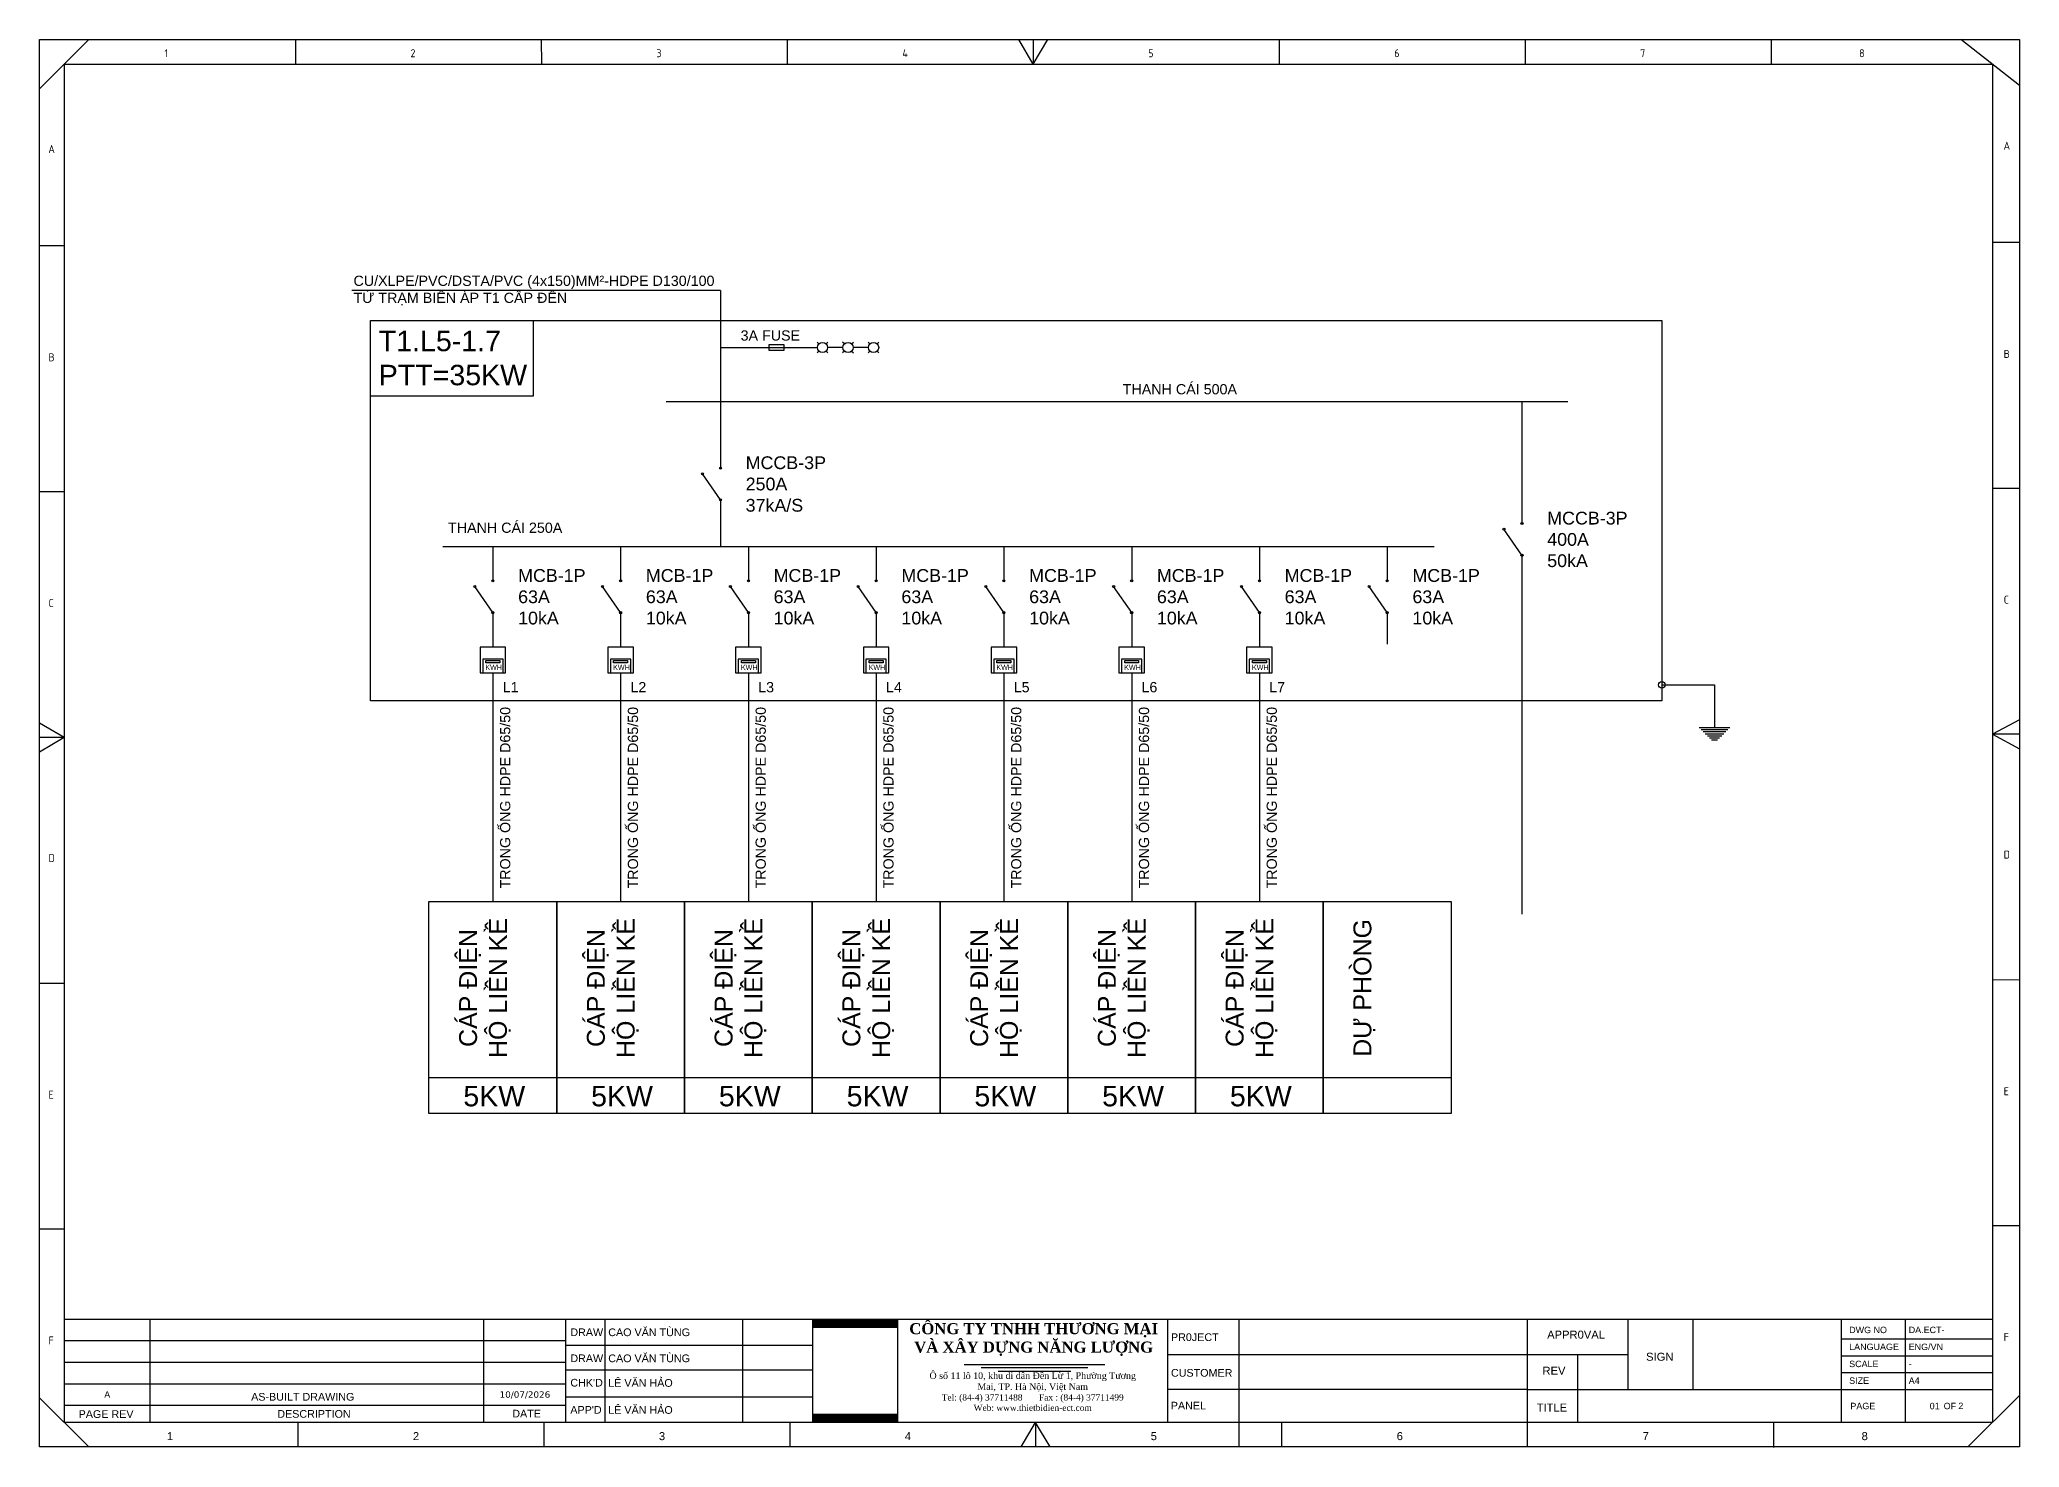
# Model space of a CAD drawing. Header units: millimetres. Extents: x -33730 to 17150, y -76829 to -27437.
# Drawn here: x -27321 to -21394, y -76636 to -72418 of the extents above; entities that cross this region are included whole.
import ezdxf
from ezdxf.enums import TextEntityAlignment as Align

# ---------------------------------------------------------------- set-up
doc = ezdxf.new("R2010")
doc.units = ezdxf.units.MM
doc.header["$LTSCALE"] = 3
doc.layers.add('0 @ 1', color=7, linetype='Continuous')
doc.layers.add('@.VISIBLE', color=7, linetype='Continuous')
doc.styles.add('Annotative', font='arial.ttf')
doc.styles.add('CET-H', font='verdana.ttf', dxfattribs={"height": 4})
doc.styles.add('ROMANS', font='isocp.shx', dxfattribs={"height": 2})
doc.styles.get("Standard").update_dxf_attribs({"font": 'arial.ttf'})

# ---------------------------------------------------------------- blocks, each defined once
blk = doc.blocks.new('DEN BAO PHA_KY HIEU')
for p, q in [((51.78, 11.48), (51.43, 11.83)), ((53.2, 11.48), (53.55, 11.83)), ((56.78, 11.48), (56.43, 11.83)), ((58.2, 11.48), (58.55, 11.83)), ((61.78, 11.48), (61.43, 11.83)), ((63.2, 11.48), (63.55, 11.83)), ((51.78, 10.06), (51.43, 9.71)), ((53.2, 10.06), (53.55, 9.71)), ((56.49, 10.77), (53.49, 10.77)), ((56.78, 10.06), (56.43, 9.71)), ((58.2, 10.06), (58.55, 9.71)), ((61.49, 10.77), (58.49, 10.77)), ((61.78, 10.06), (61.43, 9.71)), ((63.2, 10.06), (63.55, 9.71))]:
    blk.add_line(p, q)
for centre in [(52.49, 10.77), (57.49, 10.77), (62.49, 10.77)]:
    blk.add_circle(centre, 1)
blk = doc.blocks.new('KHUNG TEN CHUAN CET')
at = {"color": 134, "lineweight": 25}
for p, q in [((0, 219.81), (309.02, 219.81)), ((0, 0), (0, 219.81)), ((7.68, 219.81), (0, 212.13)), ((39.92, 219.81), (39.93, 215.97)), ((78.31, 219.81), (78.32, 215.97)), ((116.7, 219.81), (116.7, 215.97)), ((155.09, 215.97), (152.83, 219.81)), ((155.09, 219.81), (155.09, 215.97)), ((155.09, 215.97), (157.36, 219.81)), ((193.47, 219.81), (193.48, 215.97)), ((231.86, 219.81), (231.87, 215.97)), ((270.25, 219.81), (270.26, 215.97)), ((309.02, 212.63), (299.87, 219.81)), ((309.02, 219.81), (309.02, 0)), ((3.85, 215.97), (304.81, 215.97)), ((3.85, 215.97), (3.85, 3.83)), ((304.81, 215.97), (304.81, 3.83)), ((3.85, 187.57), (0, 187.57)), ((309.02, 188.1), (304.81, 188.09)), ((3.85, 149.18), (0, 149.18)), ((309.02, 149.71), (304.81, 149.71)), ((3.85, 110.79), (0, 113.06)), ((309.02, 113.59), (304.81, 111.32)), ((309.02, 111.32), (304.81, 111.32)), ((304.81, 111.32), (309.02, 109.06)), ((3.85, 110.79), (0, 110.79)), ((3.85, 110.79), (0, 108.53)), ((3.85, 72.4), (0, 72.4)), ((309.02, 72.94), (304.81, 72.93)), ((3.85, 34.02), (0, 34.01)), ((308.96, 34.55), (304.81, 34.54)), ((3.85, 19.95), (304.81, 19.95)), ((17.27, 3.85), (17.27, 19.95)), ((88.26, 3.83), (88.26, 19.95)), ((109.76, 3.83), (109.76, 19.95)), ((187.25, 0), (187.25, 19.95)), ((232.25, 0), (232.25, 19.95)), ((247.9, 19.95), (247.9, 8.98)), ((258.12, 8.98), (258.12, 19.95)), ((281.24, 8.98), (281.24, 19.95)), ((291.24, 8.98), (291.24, 19.95)), ((3.85, 16.64), (82.14, 16.64)), ((281.24, 16.9), (304.81, 16.9)), ((3.85, 13.25), (82.14, 13.25)), ((176.12, 14.45), (247.9, 14.45)), ((232.25, 14.45), (247.9, 14.45)), ((240.08, 3.83), (240.08, 14.45)), ((281.24, 14.26), (304.81, 14.26)), ((3.85, 9.87), (82.14, 9.87)), ((281.24, 11.62), (304.81, 11.62)), ((7.68, 0), (0, 7.68)), ((3.85, 6.51), (82.14, 6.51)), ((232.25, 8.98), (176.12, 8.98)), ((232.25, 8.98), (304.81, 8.98)), ((281.24, 3.83), (281.24, 8.98)), ((291.24, 3.83), (291.24, 8.98)), ((309.02, 8.05), (300.98, 0)), ((304.81, 3.83), (3.85, 3.83)), ((40.3, 3.83), (40.31, 0)), ((153.2, 0), (155.47, 3.83)), ((155.46, 3.83), (155.47, 0)), ((157.73, 0), (155.47, 3.83)), ((270.63, 3.83), (270.63, -0.07)), ((309.02, 0), (0, 0))]:
    blk.add_line(p, q, dxfattribs=at)
at = {"color": 134, "lineweight": 25, "ltscale": 50}
for p, q in [((69.36, 3.83), (69.36, 19.95)), ((82.14, 3.83), (82.14, 19.95)), ((120.7, 3.83), (120.7, 19.95)), ((133.95, 3.83), (133.95, 19.95)), ((176.12, 3.83), (176.12, 19.95)), ((82.14, 15.88), (120.7, 15.88)), ((82.14, 12.04), (120.7, 12.04)), ((82.14, 7.82), (120.7, 7.82)), ((78.69, 3.83), (78.69, 0)), ((117.08, 3.83), (117.08, 0)), ((193.85, 3.83), (193.86, 0))]:
    blk.add_line(p, q, dxfattribs=at)
at = {"color": 6}
for p, q in [((144.33, 12.9), (166.25, 12.9)), ((146.99, 12.4), (163.59, 12.4)), ((149.64, 11.85), (160.94, 11.85))]:
    blk.add_line(p, q, dxfattribs=at)
at = {"color": 7, "true_color": 0xffffff, "const_width": 1.35}
for points in [[(120.75, 19.26), (133.91, 19.26)], [(120.75, 4.52), (133.91, 4.52)]]:
    blk.add_lwpolyline(points, dxfattribs=at)
at = {"color": 134, "lineweight": 25, "style": 'ROMANS'}
for s, p in [('1', (19.5, 217.05)), ('2', (57.89, 217.05)), ('3', (96.28, 217.05)), ('4', (134.67, 217.05)), ('5', (173.05, 217.05)), ('6', (211.45, 217.05)), ('7', (249.83, 217.05)), ('8', (284.01, 217.05)), ('A', (1.37, 202.08)), ('A', (306.55, 202.61)), ('B', (1.4, 169.56)), ('B', (306.57, 170.09)), ('C', (306.57, 131.71)), ('C', (1.4, 131.18)), ('D', (306.57, 91.9)), ('D', (1.4, 91.37)), ('E', (1.4, 54.4)), ('E', (306.57, 54.93)), ('F', (1.4, 16.01)), ('F', (306.57, 16.54))]:
    blk.add_text(s, height=1.25, dxfattribs=at).set_placement(p)
at = {"color": 1, "insert": (155.16, 19.34), "char_height": 1.7247, "width": 46.2113, "attachment_point": 2}
blk.add_mtext('{\\fTimes New Roman|b1|i0|c0|p18;CÔNG TY TNHH THƯƠNG MẠI \\PVÀ XÂY DỰNG NĂNG LƯỢNG}', dxfattribs=at)
at = {"color": 3, "insert": (155.01, 11.66), "char_height": 0.99989, "width": 34.762, "attachment_point": 2}
blk.add_mtext('{\\fTimes New Roman|b0|i0|c163|p18;\\H1.029x;Ô số 11 lô 10, khu di dân Đền Lừ 1, Phường \\fTimes New Roman|b0|i0|c0|p18;Tương\\fTimes New Roman|b0|i0|c163|p18; Mai,\\fTimes New Roman|b0|i0|c0|p18; TP. Hà Nội, Việt Nam\\H0.9429x;\\P\\fTimes New Roman|b0|i0|c238|p18;Tel: (84-4) 37711488       Fax : (84-4) 37711499     \\PWeb: www.thietbidien-ect.com\\P\\fTimes New Roman|b0|i0|c0|p18;\\H1.03x;     }', dxfattribs=at)
at = {"style": 'Annotative'}
for tag, p in [('DRAWING_NO', (291.74, 17.78)), ('SCALE', (291.74, 12.47)), ('SIZE', (291.74, 9.86)), ('TOTAL_PAGE', (299.49, 5.93))]:
    blk.add_attdef(tag, p, '', height=1, dxfattribs=at)
for tag, p in [('DRAW_1', (88.76, 17.91)), ('DRAW_2', (88.76, 13.85)), ('CHECKED', (88.76, 10.01)), ('APPROVED', (88.76, 5.79))]:
    blk.add_attdef(tag, text='', height=1.2, dxfattribs=at).set_placement(p, align=Align.MIDDLE_LEFT)
for tag, height, style, p in [('PR0JECT', 1.2, 'Annotative', (209.75, 17.19)), ('CUSTOMER', 1.2, 'Annotative', (209.75, 11.6)), ('REV', 1, 'Annotative', (10.56, 8.19)), ('DATE', 1, 'CET-H', (75.75, 8.19)), ('PR0JECT_N0.', 1.2, 'Annotative', (209.75, 6.47)), ('TEN_BAN_VE', 1.2, 'Annotative', (260.66, 6.41))]:
    blk.add_attdef(tag, text='', height=height, dxfattribs=dict(style=style)).set_placement(p, align=Align.MIDDLE_CENTER)
blk.add_attdef('PAGE', text='', height=1, dxfattribs=at).set_placement((296.57, 5.9), align=Align.RIGHT)
at = {"layer": '0 @ 1', "color": 134, "lineweight": 25, "style": 'Annotative'}
for s, height, p in [('DWG NO', 1, (282.45, 17.78)), ('PR0JECT', 1.2, (176.59, 16.55)), ('APPR0VAL', 1.249, (235.31, 16.92)), ('LANGUAGE ', 1, (282.45, 15.14)), ('ENG/VN', 1, (291.74, 15.14)), ('REV', 1.249, (234.58, 11.29)), ('SIGN', 1.249, (250.75, 13.47)), ('SCALE ', 1, (282.45, 12.47)), ('CUSTOMER', 1.2, (176.59, 10.98)), ('SIZE ', 1, (282.45, 9.86)), ('AS-BUILT DRAWING', 1.2, (33.02, 7.24)), ('PANEL', 1.2, (176.56, 5.86)), ('TITLE ', 1.249, (233.67, 5.53)), ('PAGE ', 1, (282.64, 5.9)), ('OF', 1, (297.2, 5.9)), ('PAGE REV', 1.2, (6.09, 4.54)), ('DESCRIPTION', 1.2, (37.1, 4.57)), ('DATE', 1.2, (73.78, 4.61)), ('1', 1.25, (19.88, 1.07)), ('2', 1.25, (58.27, 1.07)), ('3', 1.25, (96.66, 1.07)), ('4', 1.25, (135.05, 1.07)), ('5', 1.25, (173.43, 1.07)), ('6', 1.25, (211.83, 1.07)), ('7', 1.25, (250.21, 1.07)), ('8', 1.25, (284.39, 1.07))]:
    blk.add_text(s, height=height, dxfattribs=at).set_placement(p)
for s, p in [('DRAW', (82.84, 17.92)), ('DRAW', (82.84, 13.85)), ("CHK'D", (82.84, 10.04)), ("APP'D", (82.84, 5.8))]:
    blk.add_text(s, height=1.2, dxfattribs=at).set_placement(p, align=Align.MIDDLE_LEFT)
blk = doc.blocks.new('*U2428')
ref = blk.add_blockref('KHUNG TEN CHUAN CET', (-27320.9, -76634.4), dxfattribs=dict(xscale=19.18109915809952, yscale=19.18109915809952, zscale=19.18109915809952))
ref.add_attrib('DATE', '10/07/2026', dxfattribs={"layer": '0 @ 1', "height": 19.18, "style": 'CET-H'}).set_placement((-25867.9, -76477.3), align=Align.MIDDLE_CENTER)
ref.add_attrib('APPROVED', 'LÊ VĂN HẢO', dxfattribs={"layer": '0 @ 1', "height": 23.02, "style": 'Annotative'}).set_placement((-25618.4, -76523.5), align=Align.MIDDLE_LEFT)
ref.add_attrib('CHECKED', 'LÊ VĂN HẢO', dxfattribs={"layer": '0 @ 1', "height": 23.02, "style": 'Annotative'}).set_placement((-25618.4, -76442.5), align=Align.MIDDLE_LEFT)
ref.add_attrib('DRAW_2', 'CAO VĂN TÙNG', dxfattribs={"layer": '0 @ 1', "height": 23.017, "style": 'Annotative'}).set_placement((-25618.4, -76368.8), align=Align.MIDDLE_LEFT)
ref.add_attrib('DRAW_1', 'CAO VĂN TÙNG', dxfattribs={"layer": '0 @ 1', "height": 23.017, "style": 'Annotative'}).set_placement((-25618.4, -76290.8), align=Align.MIDDLE_LEFT)
ref.add_attrib('TOTAL_PAGE', '2', (-21576.3, -76520.8), dxfattribs={"layer": '0 @ 1', "height": 19.2, "style": 'Annotative'})
ref.add_attrib('PAGE', '01', dxfattribs={"layer": '0 @ 1', "height": 19.18, "style": 'Annotative'}).set_placement((-21632.4, -76521.3), align=Align.RIGHT)
ref.add_attrib('DRAWING_NO', 'DA.ECT-', (-21725, -76293.3), dxfattribs={"layer": '0 @ 1', "height": 19.18, "style": 'Annotative'})
ref.add_attrib('SIZE', 'A4', (-21725, -76445.3), dxfattribs={"layer": '0 @ 1', "height": 19.18, "style": 'Annotative'})
ref.add_attrib('SCALE', '-', (-21725, -76395.2), dxfattribs={"layer": '0 @ 1', "height": 19.2, "style": 'Annotative'})
ref.add_attrib('REV', 'A', dxfattribs={"layer": '0 @ 1', "height": 19.2, "style": 'Annotative'}).set_placement((-27118.4, -76477.3), align=Align.MIDDLE_CENTER)

msp = doc.modelspace()

# ---------------------------------------------------------------- linework, layer by layer
for p, q in [((-25282.59, -73170.34), (-26385.83, -73170.34)), ((-25282.59, -73170.34), (-25282.59, -73639.1)), ((-25282.59, -73340.7), (-25137.85, -73340.7)), ((-25137.85, -73340.7), (-25091.95, -73340.7)), ((-25091.95, -73340.7), (-24992.31, -73340.7)), ((-25445.39, -73502.06), (-22745.82, -73502.06)), ((-22882.78, -73502.06), (-22882.78, -73765.14)), ((-25282.59, -73639.1), (-25282.59, -73702.18)), ((-25282.59, -73797.25), (-25336.56, -73718.98)), ((-22882.78, -73765.14), (-22882.78, -73868.15)), ((-25282.59, -73797.25), (-25282.59, -73891.6)), ((-25282.59, -73891.6), (-25282.59, -73936.96)), ((-22882.78, -73963.22), (-22936.75, -73884.95)), ((-26113.89, -73936.96), (-23145.9, -73936.96)), ((-25963.84, -73936.96), (-25963.84, -74039.97)), ((-25581.34, -73936.96), (-25581.34, -74039.97)), ((-25198.84, -73936.96), (-25198.84, -74039.97)), ((-24816.34, -73936.96), (-24816.34, -74039.97)), ((-24433.84, -73936.96), (-24433.84, -74039.97)), ((-24051.34, -73936.96), (-24051.34, -74039.97)), ((-23668.84, -73936.96), (-23668.84, -74039.97)), ((-23286.34, -73936.96), (-23286.34, -74039.97)), ((-22882.78, -73963.22), (-22882.78, -74057.57)), ((-25963.84, -74135.05), (-26017.81, -74056.78)), ((-25581.34, -74135.05), (-25635.31, -74056.78)), ((-25198.84, -74135.05), (-25252.81, -74056.78)), ((-24816.34, -74135.05), (-24870.31, -74056.78)), ((-24433.84, -74135.05), (-24487.81, -74056.78)), ((-24051.34, -74135.05), (-24105.31, -74056.78)), ((-23668.84, -74135.05), (-23722.81, -74056.78)), ((-23286.34, -74135.05), (-23340.31, -74056.78)), ((-22882.78, -74057.57), (-22882.78, -75037.82)), ((-25963.84, -74135.05), (-25963.84, -74229.4)), ((-25581.34, -74135.05), (-25581.34, -74229.4)), ((-25198.84, -74135.05), (-25198.84, -74229.4)), ((-24816.34, -74135.05), (-24816.34, -74229.4)), ((-24433.84, -74135.05), (-24433.84, -74229.4)), ((-24051.34, -74135.05), (-24051.34, -74229.4)), ((-23668.84, -74135.05), (-23668.84, -74229.4)), ((-23286.34, -74135.05), (-23286.34, -74229.4)), ((-25963.84, -74229.4), (-25963.84, -74238.57)), ((-25581.34, -74229.4), (-25581.34, -74238.57)), ((-25198.84, -74229.4), (-25198.84, -74238.57)), ((-24816.34, -74229.4), (-24816.34, -74238.57)), ((-24433.84, -74229.4), (-24433.84, -74238.57)), ((-24051.34, -74229.4), (-24051.34, -74238.57)), ((-23668.84, -74229.4), (-23668.84, -74238.57)), ((-25963.84, -74315.07), (-25963.84, -75000.56)), ((-25581.34, -74315.07), (-25581.34, -75000.56)), ((-25198.84, -74315.07), (-25198.84, -75000.56)), ((-24816.34, -74315.07), (-24816.34, -75000.56)), ((-24433.84, -74315.07), (-24433.84, -75000.56)), ((-24051.34, -74315.07), (-24051.34, -75000.56)), ((-23668.84, -74315.07), (-23668.84, -75000.56)), ((-22464.22, -74350.97), (-22306.35, -74350.97)), ((-22306.35, -74350.97), (-22306.35, -74479.27)), ((-22352.25, -74479.27), (-22260.45, -74479.27)), ((-22346.13, -74485.39), (-22266.57, -74485.39)), ((-22340.01, -74491.51), (-22272.69, -74491.51)), ((-22333.89, -74497.63), (-22278.81, -74497.63)), ((-22327.77, -74503.75), (-22284.93, -74503.75)), ((-22321.65, -74509.87), (-22291.05, -74509.87)), ((-22315.53, -74515.99), (-22297.17, -74515.99)), ((-26155.09, -75527.46), (-25772.59, -75527.46)), ((-25772.59, -75527.46), (-25390.09, -75527.46)), ((-25390.09, -75527.46), (-25007.59, -75527.46)), ((-25007.59, -75527.46), (-24625.09, -75527.46)), ((-24625.09, -75527.46), (-24242.59, -75527.46)), ((-24242.59, -75527.46), (-23860.09, -75527.46)), ((-23860.09, -75527.46), (-23477.59, -75527.46)), ((-23477.59, -75527.46), (-23095.09, -75527.46))]:
    msp.add_line(p, q)
for points in [[(-26330.59, -73260.29), (-22464.22, -73260.29), (-22464.22, -74399.16), (-26330.59, -74399.16)], [(-26330.59, -73260.29), (-25843.23, -73260.29), (-25843.23, -73486.26), (-26330.59, -73486.26)], [(-25137.85, -73348.35), (-25091.95, -73348.35), (-25091.95, -73333.05), (-25137.85, -73333.05)], [(-26002.09, -74315.07), (-25925.59, -74315.07), (-25925.59, -74238.57), (-26002.09, -74238.57)], [(-25619.59, -74315.07), (-25543.09, -74315.07), (-25543.09, -74238.57), (-25619.59, -74238.57)], [(-25237.09, -74315.07), (-25160.59, -74315.07), (-25160.59, -74238.57), (-25237.09, -74238.57)], [(-24854.59, -74315.07), (-24778.09, -74315.07), (-24778.09, -74238.57), (-24854.59, -74238.57)], [(-24472.09, -74315.07), (-24395.59, -74315.07), (-24395.59, -74238.57), (-24472.09, -74238.57)], [(-24089.59, -74315.07), (-24013.09, -74315.07), (-24013.09, -74238.57), (-24089.59, -74238.57)], [(-23707.09, -74315.07), (-23630.59, -74315.07), (-23630.59, -74238.57), (-23707.09, -74238.57)], [(-25994.26, -74315.07), (-25933.41, -74315.07), (-25933.41, -74274.14), (-25994.26, -74274.14)], [(-25984.74, -74278.48), (-25942.94, -74278.48), (-25942.94, -74285.67), (-25984.74, -74285.67)], [(-25611.76, -74315.07), (-25550.91, -74315.07), (-25550.91, -74274.14), (-25611.76, -74274.14)], [(-25602.24, -74278.48), (-25560.44, -74278.48), (-25560.44, -74285.67), (-25602.24, -74285.67)], [(-25229.26, -74315.07), (-25168.41, -74315.07), (-25168.41, -74274.14), (-25229.26, -74274.14)], [(-25219.74, -74278.48), (-25177.94, -74278.48), (-25177.94, -74285.67), (-25219.74, -74285.67)], [(-24846.76, -74315.07), (-24785.91, -74315.07), (-24785.91, -74274.14), (-24846.76, -74274.14)], [(-24837.24, -74278.48), (-24795.44, -74278.48), (-24795.44, -74285.67), (-24837.24, -74285.67)], [(-24464.26, -74315.07), (-24403.41, -74315.07), (-24403.41, -74274.14), (-24464.26, -74274.14)], [(-24454.74, -74278.48), (-24412.94, -74278.48), (-24412.94, -74285.67), (-24454.74, -74285.67)], [(-24081.76, -74315.07), (-24020.91, -74315.07), (-24020.91, -74274.14), (-24081.76, -74274.14)], [(-24072.24, -74278.48), (-24030.44, -74278.48), (-24030.44, -74285.67), (-24072.24, -74285.67)], [(-23699.26, -74315.07), (-23638.41, -74315.07), (-23638.41, -74274.14), (-23699.26, -74274.14)], [(-23689.74, -74278.48), (-23647.94, -74278.48), (-23647.94, -74285.67), (-23689.74, -74285.67)], [(-26155.09, -75000.56), (-25772.59, -75000.56), (-25772.59, -75635.34), (-26155.09, -75635.34)], [(-25772.59, -75000.56), (-25390.09, -75000.56), (-25390.09, -75635.34), (-25772.59, -75635.34)], [(-25390.09, -75000.56), (-25007.59, -75000.56), (-25007.59, -75635.34), (-25390.09, -75635.34)], [(-25007.59, -75000.56), (-24625.09, -75000.56), (-24625.09, -75635.34), (-25007.59, -75635.34)], [(-24625.09, -75000.56), (-24242.59, -75000.56), (-24242.59, -75635.34), (-24625.09, -75635.34)], [(-24242.59, -75000.56), (-23860.09, -75000.56), (-23860.09, -75635.34), (-24242.59, -75635.34)], [(-23860.09, -75000.56), (-23477.59, -75000.56), (-23477.59, -75635.34), (-23860.09, -75635.34)], [(-23477.59, -75000.56), (-23095.09, -75000.56), (-23095.09, -75635.34), (-23477.59, -75635.34)]]:
    msp.add_lwpolyline(points, close=True)
for centre, radius in [((-25336.56, -73718.98), 3.06), ((-25282.59, -73702.18), 3.06), ((-25282.59, -73797.25), 3.06), ((-22936.75, -73884.95), 3.06), ((-22882.78, -73868.15), 3.06), ((-22882.78, -73963.22), 3.06), ((-26017.81, -74056.78), 3.06), ((-25963.84, -74039.97), 3.06), ((-25635.31, -74056.78), 3.06), ((-25581.34, -74039.97), 3.06), ((-25252.81, -74056.78), 3.06), ((-25198.84, -74039.97), 3.06), ((-24870.31, -74056.78), 3.06), ((-24816.34, -74039.97), 3.06), ((-24487.81, -74056.78), 3.06), ((-24433.84, -74039.97), 3.06), ((-24105.31, -74056.78), 3.06), ((-24051.34, -74039.97), 3.06), ((-23722.81, -74056.78), 3.06), ((-23668.84, -74039.97), 3.06), ((-23340.31, -74056.78), 3.06), ((-23286.34, -74039.97), 3.06), ((-25963.84, -74135.05), 3.06), ((-25581.34, -74135.05), 3.06), ((-25198.84, -74135.05), 3.06), ((-24816.34, -74135.05), 3.06), ((-24433.84, -74135.05), 3.06), ((-24051.34, -74135.05), 3.06), ((-23668.84, -74135.05), 3.06), ((-23286.34, -74135.05), 3.06), ((-22464.22, -74350.97), 9.8)]:
    msp.add_circle(centre, radius)

# ---------------------------------------------------------------- block references
at = {"xscale": 15.3, "yscale": 15.3, "zscale": 15.3}
msp.add_blockref('DEN BAO PHA_KY HIEU', (-25780.14, -73505.46), dxfattribs=at)
at = {"layer": '@.VISIBLE'}
msp.add_blockref('*U2428', (0, 0), dxfattribs=at)

# ---------------------------------------------------------------- texts
at = {"attachment_point": 1}
for s, width, insert, char_height in [('CU/XLPE/PVC/DSTA/PVC (4x150)MM²-HDPE D130/100\\PTỪ TRẠM BIẾN ÁP T1 CẤP ĐẾN', 1198.542, (-26381.16, -73125.62), 30.6), ('T1.L5-1.7\\PPTT=35KW', 1198.542, (-26305.49, -73290.58), 61.2), ('3A FUSE', 1198.542, (-25222.17, -73289.38), 30.6), ('THANH CÁI 500A', 1198.542, (-24078.05, -73450.41), 30.6), ('MCCB-3P\\P250A\\P37kA/S', 509.7292, (-25207.02, -73666.75), 38.25), ('MCCB-3P\\P400A\\P50kA', 509.7292, (-22807.21, -73832.72), 38.25), ('THANH CÁI 250A', 1198.542, (-26098.06, -73865.36), 30.6), ('MCB-1P\\P63A\\P10kA', 509.7292, (-25888.27, -74004.55), 38.25), ('MCB-1P\\P63A\\P10kA', 509.7292, (-25505.77, -74004.55), 38.25), ('MCB-1P\\P63A\\P10kA', 509.7292, (-25123.27, -74004.55), 38.25), ('MCB-1P\\P63A\\P10kA', 509.7292, (-24740.77, -74004.55), 38.25), ('MCB-1P\\P63A\\P10kA', 509.7292, (-24358.27, -74004.55), 38.25), ('MCB-1P\\P63A\\P10kA', 509.7292, (-23975.77, -74004.55), 38.25), ('MCB-1P\\P63A\\P10kA', 509.7292, (-23593.27, -74004.55), 38.25), ('MCB-1P\\P63A\\P10kA', 509.7292, (-23210.77, -74004.55), 38.25), ('KWH', 509.7292, (-25986.37, -74291.16), 15.3), ('KWH', 509.7292, (-25603.87, -74291.16), 15.3), ('KWH', 509.7292, (-25221.37, -74291.16), 15.3), ('KWH', 509.7292, (-24838.87, -74291.16), 15.3), ('KWH', 509.7292, (-24456.37, -74291.16), 15.3), ('KWH', 509.7292, (-24073.87, -74291.16), 15.3), ('KWH', 509.7292, (-23691.37, -74291.16), 15.3), ('L1', 1198.542, (-25934.51, -74342.95), 30.6), ('L2', 1198.542, (-25552.01, -74342.95), 30.6), ('L3', 1198.542, (-25169.51, -74342.95), 30.6), ('L4', 1198.542, (-24787.01, -74342.95), 30.6), ('L5', 1198.542, (-24404.51, -74342.95), 30.6), ('L6', 1198.542, (-24022.01, -74342.95), 30.6), ('L7', 1198.542, (-23639.51, -74342.95), 30.6), ('\\pi508.89037;5KW', 1198.542, (-26561.16, -75552.69), 61.2), ('\\pi508.89037;5KW', 1198.542, (-26178.66, -75552.69), 61.2), ('\\pi508.89037;5KW', 1198.542, (-25796.16, -75552.69), 61.2), ('\\pi508.89037;5KW', 1198.542, (-25413.66, -75552.69), 61.2), ('\\pi508.89037;5KW', 1198.542, (-25031.16, -75552.69), 61.2), ('\\pi508.89037;5KW', 1198.542, (-24648.66, -75552.69), 61.2), ('\\pi508.89037;5KW', 1198.542, (-24266.16, -75552.69), 61.2)]:
    msp.add_mtext_dynamic_manual_height_columns(s, width=width, gutter_width=15.3, heights=[0], dxfattribs=dict(at, insert=insert, char_height=char_height))
at = {"attachment_point": 1, "rotation": 90}
for s, insert, char_height in [('TRONG ỐNG HDPE D65/50', (-25942.3, -74961.31), 30.6), ('TRONG ỐNG HDPE D65/50', (-25559.8, -74961.31), 30.6), ('TRONG ỐNG HDPE D65/50', (-25177.3, -74961.31), 30.6), ('TRONG ỐNG HDPE D65/50', (-24794.8, -74961.31), 30.6), ('TRONG ỐNG HDPE D65/50', (-24412.3, -74961.31), 30.6), ('TRONG ỐNG HDPE D65/50', (-24029.8, -74961.31), 30.6), ('TRONG ỐNG HDPE D65/50', (-23647.3, -74961.31), 30.6), ('\\pi427.53476;CÁP ĐIỆN\\P\\pi394.33083;HỘ LIỀN KỀ', (-26064.86, -75863.66), 53.55), ('\\pi427.53476;CÁP ĐIỆN\\P\\pi394.33083;HỘ LIỀN KỀ', (-25682.36, -75863.66), 53.55), ('\\pi427.53476;CÁP ĐIỆN\\P\\pi394.33083;HỘ LIỀN KỀ', (-25299.86, -75863.66), 53.55), ('\\pi427.53476;CÁP ĐIỆN\\P\\pi394.33083;HỘ LIỀN KỀ', (-24917.36, -75863.66), 53.55), ('\\pi427.53476;CÁP ĐIỆN\\P\\pi394.33083;HỘ LIỀN KỀ', (-24534.86, -75863.66), 53.55), ('\\pi427.53476;CÁP ĐIỆN\\P\\pi394.33083;HỘ LIỀN KỀ', (-24152.36, -75863.66), 53.55), ('\\pi427.53476;CÁP ĐIỆN\\P\\pi394.33083;HỘ LIỀN KỀ', (-23769.86, -75863.66), 53.55), ('\\pi397.98363;DỰ PHÒNG', (-23387.36, -75863.66), 53.55)]:
    msp.add_mtext_dynamic_manual_height_columns(s, width=1198.542, gutter_width=15.3, heights=[0], dxfattribs=dict(at, insert=insert, char_height=char_height))

doc.saveas('drawing.dxf')
